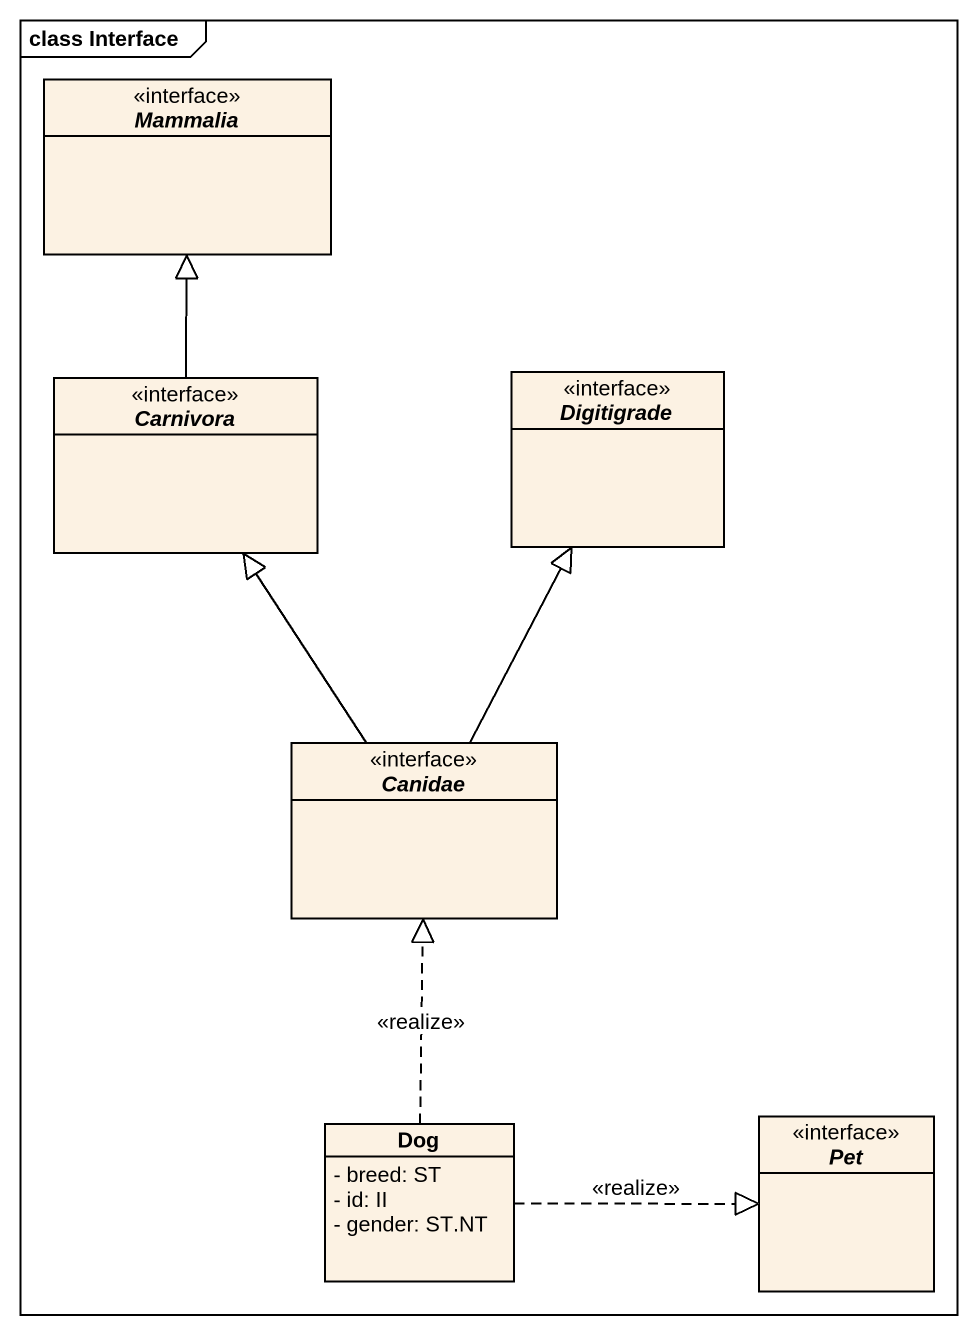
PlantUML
@startuml
mainframe class Interface
hide circle
hide empty members
skinparam classAttributeIconSize 0
interface Mammalia <<interface>>
interface Carnivora <<interface>>
interface Digitigrade <<interface>>
interface Canidae <<interface>>
class Dog {
  - breed: ST
  - id: II
  - gender: ST.NT
}
interface Pet <<interface>>
Carnivora -up-|> Mammalia
Canidae -up-|> Carnivora
Canidae -up-|> Digitigrade
Dog .up.|> Canidae : <<realize>>
Dog .right.|> Pet : <<realize>>
@enduml
